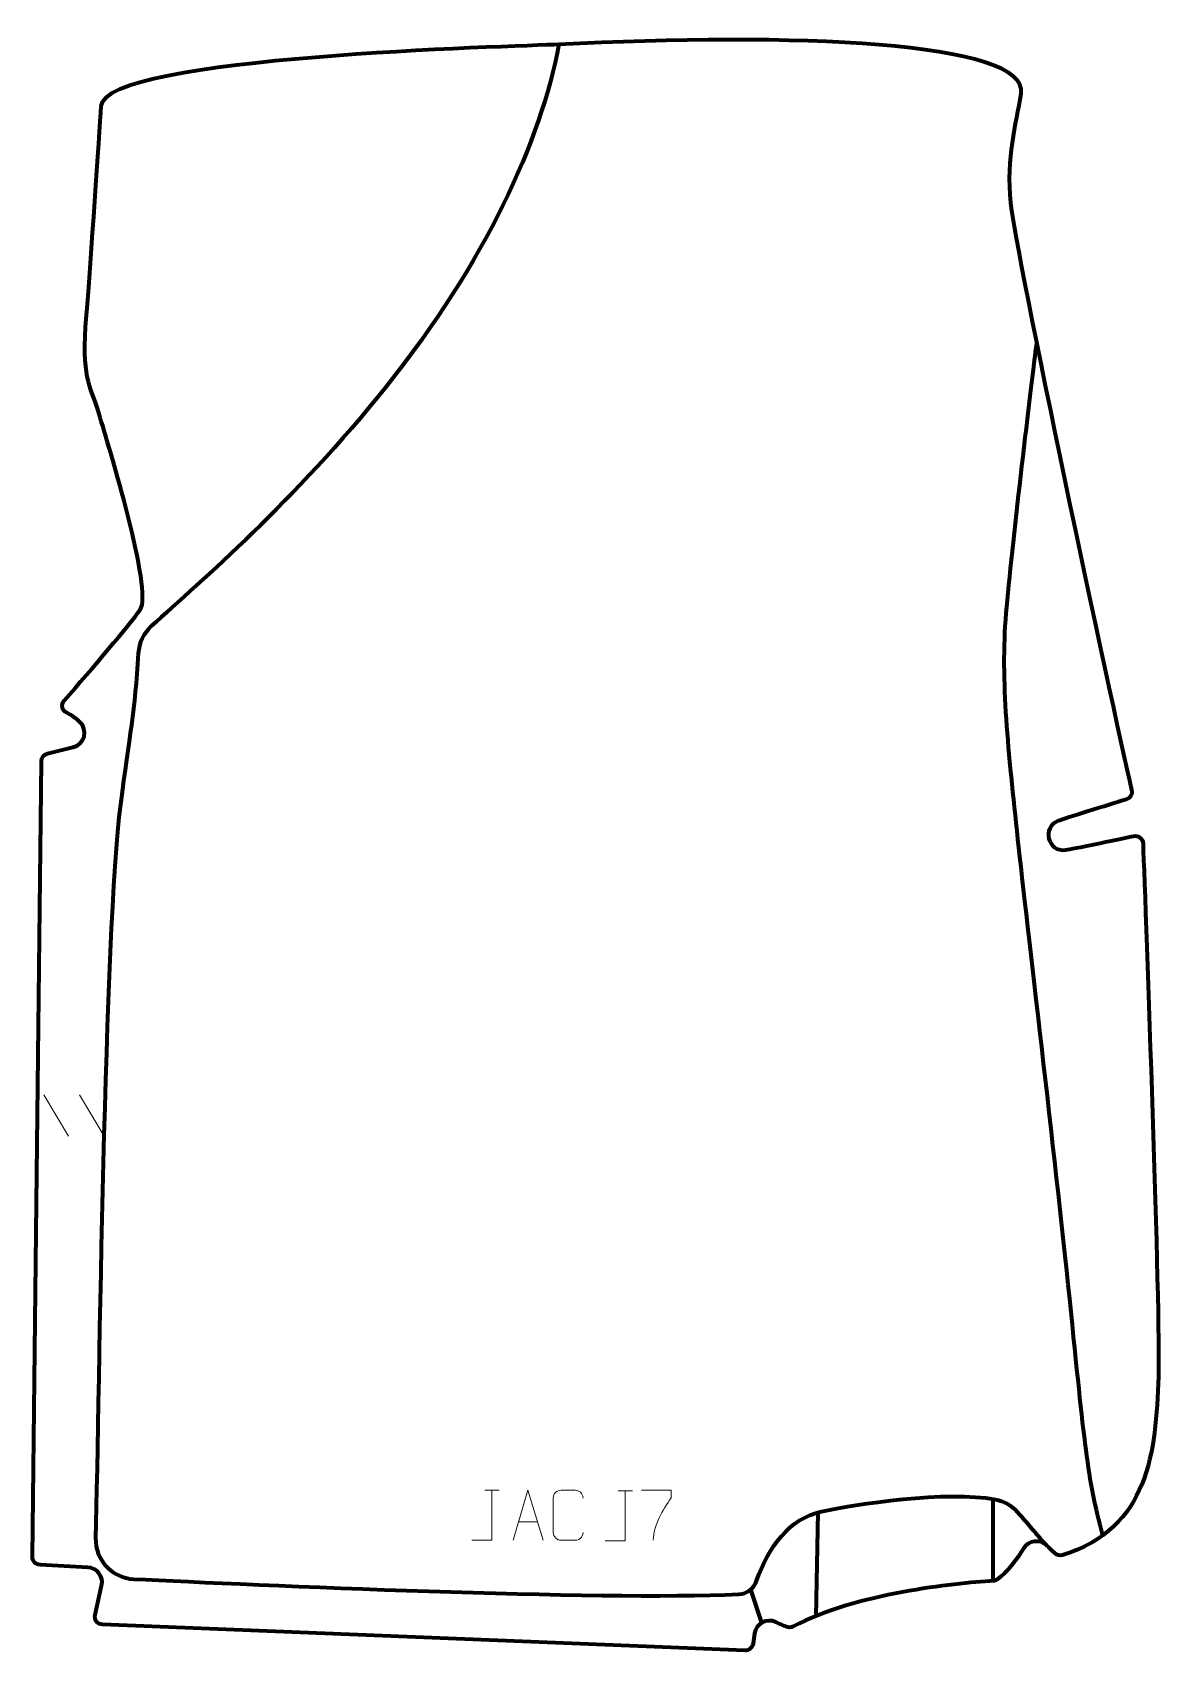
# Model space of a CAD drawing. Header units: millimetres. Extents: x -289 to 274, y -428 to 380.
import ezdxf

# ---------------------------------------------------------------- set-up
doc = ezdxf.new("R2010")
doc.units = ezdxf.units.MM
doc.header["$MEASUREMENT"] = 0
doc.layers.add('layer 1', color=7, linetype='Continuous')
doc.layers.add('layer 2', color=7, linetype='Continuous')

msp = doc.modelspace()

# ---------------------------------------------------------------- linework, layer by layer
at = {"layer": 'layer 1', "color": 230, "lineweight": 200}
msp.add_open_spline([(-254.4704, 343.154), (-255.4571, 328.0953), (-259.5254, 266.4617), (-261.8211, 238.6195), (-261.8211, 238.6195), (-264.4473, 206.7734), (-260.223, 204.992), (-255.4883, 189.228), (-255.4883, 189.228), (-250.7535, 173.4638), (-228.4307, 100.9174), (-234.9889, 91.6056), (-234.9889, 91.6056), (-240.3079, 84.0527), (-259.0708, 62.1851), (-272.9062, 46.2883), (-272.9062, 46.2883), (-274.6359, 44.301), (-274.0129, 41.1947), (-271.6325, 40.0657), (-271.6325, 40.0657), (-269.2108, 38.9178), (-267.072, 37.3656), (-265.236, 35.7043), (-265.236, 35.7043), (-260.8053, 31.6953), (-262.746, 24.3376), (-268.5501, 22.9171), (-268.5501, 22.9171), (-268.5501, 22.9171), (-281.2155, 19.8174), (-281.2155, 19.8174), (-281.2155, 19.8174), (-282.9888, 19.3834), (-284.2433, 17.8034), (-284.2644, 15.9779), (-284.2644, 15.9779), (-284.2644, 15.9779), (-288.7932, -381.2593), (-288.7932, -381.2593), (-288.7932, -381.2593), (-288.8176, -383.4063), (-287.1429, -385.1897), (-284.9986, -385.2995), (-284.9986, -385.2995), (-284.9986, -385.2995), (-261.1722, -386.5225), (-261.1722, -386.5225), (-261.1722, -386.5225), (-256.5214, -386.761), (-253.2098, -391.1366), (-254.2441, -395.6777), (-254.2441, -395.6777), (-254.2441, -395.6777), (-257.5572, -410.2281), (-257.5572, -410.2281), (-257.5572, -410.2281), (-258.1124, -412.6673), (-256.3177, -415.0123), (-253.8181, -415.113), (-253.8181, -415.113), (-253.8181, -415.113), (66.7017, -428.0309), (66.7017, -428.0309), (66.7017, -428.0309), (68.7454, -428.1133), (70.5221, -426.6406), (70.8201, -424.6172), (70.8201, -424.6172), (70.8201, -424.6172), (71.5608, -419.5887), (71.5608, -419.5887), (71.5608, -419.5887), (72.2913, -414.6286), (77.594, -411.7564), (82.1364, -413.878), (82.1364, -413.878), (83.9946, -414.7455), (85.8857, -415.5826), (87.5394, -416.2247), (87.5394, -416.2247), (88.6007, -416.6372), (89.7899, -416.5732), (90.7997, -416.0472), (90.7997, -416.0472), (122.7948, -399.3838), (170.9344, -394.5741), (190.7035, -393.2602), (190.7035, -393.2602), (191.4034, -393.2139), (192.0807, -392.9926), (192.6594, -392.5968), (192.6594, -392.5968), (197.6599, -389.1777), (202.4992, -382.4442), (205.8608, -377.0387), (205.8608, -377.0387), (208.3661, -373.0096), (213.9492, -372.3148), (217.3855, -375.5864), (217.3855, -375.5864), (218.6435, -376.7842), (220.0069, -378.0841), (221.4178, -379.4318), (221.4178, -379.4318), (222.4609, -380.4278), (223.9629, -380.7934), (225.3411, -380.3676), (225.3411, -380.3676), (268.4224, -367.0595), (271.7662, -329.313), (273.1612, -291.3562), (273.1612, -291.3562), (274.2464, -261.8174), (266.7353, -58.8873), (265.4708, -25.1384), (265.4708, -25.1384), (265.3777, -22.6569), (263.0722, -20.8608), (260.6435, -21.3775), (260.6435, -21.3775), (251.2017, -23.3866), (230.3727, -27.7908), (226.8504, -28.3031), (226.8504, -28.3031), (217.9633, -29.5948), (214.7285, -17.0143), (223.1365, -13.8592), (223.1365, -13.8592), (226.6041, -12.5578), (248.3798, -5.8441), (257.0751, -3.173), (257.0751, -3.173), (259.0845, -2.5557), (260.2722, -0.4908), (259.7943, 1.5565), (259.7943, 1.5565), (249.2078, 46.936), (201.6534, 270.7316), (199.3103, 294.6945), (199.3103, 294.6945), (197.0621, 317.6904), (201.9625, 333.7734), (204.4655, 349.2459), (204.4655, 349.2459), (208.7838, 375.9352), (88.3341, 379.8884), (-26.1146, 374.0103), (-26.1146, 374.0103), (-47.1099, 372.932), (-252.8275, 368.2011), (-254.4704, 343.154)], degree=3, knots=[0, 0, 0, 0, 0.02564103, 0.02564103, 0.02564103, 0.02564103, 0.05128205, 0.05128205, 0.05128205, 0.05128205, 0.07692308, 0.07692308, 0.07692308, 0.07692308, 0.1025641, 0.1025641, 0.1025641, 0.1025641, 0.12820513, 0.12820513, 0.12820513, 0.12820513, 0.15384615, 0.15384615, 0.15384615, 0.15384615, 0.17948718, 0.17948718, 0.17948718, 0.17948718, 0.20512821, 0.20512821, 0.20512821, 0.20512821, 0.23076923, 0.23076923, 0.23076923, 0.23076923, 0.25641026, 0.25641026, 0.25641026, 0.25641026, 0.28205128, 0.28205128, 0.28205128, 0.28205128, 0.30769231, 0.30769231, 0.30769231, 0.30769231, 0.33333333, 0.33333333, 0.33333333, 0.33333333, 0.35897436, 0.35897436, 0.35897436, 0.35897436, 0.38461538, 0.38461538, 0.38461538, 0.38461538, 0.41025641, 0.41025641, 0.41025641, 0.41025641, 0.43589744, 0.43589744, 0.43589744, 0.43589744, 0.46153846, 0.46153846, 0.46153846, 0.46153846, 0.48717949, 0.48717949, 0.48717949, 0.48717949, 0.51282051, 0.51282051, 0.51282051, 0.51282051, 0.53846154, 0.53846154, 0.53846154, 0.53846154, 0.56410256, 0.56410256, 0.56410256, 0.56410256, 0.58974359, 0.58974359, 0.58974359, 0.58974359, 0.61538462, 0.61538462, 0.61538462, 0.61538462, 0.64102564, 0.64102564, 0.64102564, 0.64102564, 0.66666667, 0.66666667, 0.66666667, 0.66666667, 0.69230769, 0.69230769, 0.69230769, 0.69230769, 0.71794872, 0.71794872, 0.71794872, 0.71794872, 0.74358974, 0.74358974, 0.74358974, 0.74358974, 0.76923077, 0.76923077, 0.76923077, 0.76923077, 0.79487179, 0.79487179, 0.79487179, 0.79487179, 0.82051282, 0.82051282, 0.82051282, 0.82051282, 0.84615385, 0.84615385, 0.84615385, 0.84615385, 0.87179487, 0.87179487, 0.87179487, 0.87179487, 0.8974359, 0.8974359, 0.8974359, 0.8974359, 0.92307692, 0.92307692, 0.92307692, 0.92307692, 0.94871795, 0.94871795, 0.94871795, 0.94871795, 1, 1, 1, 1], dxfattribs=at)
at = {"layer": 'layer 1', "color": 250, "lineweight": 9}
for points in [[(-283.1088, -150.615), (-283.1088, -150.615), (-270.7445, -171.1593), (-270.7445, -171.1593)], [(-265.3789, -150.615), (-265.3789, -150.615), (-253.0146, -171.1593), (-253.0146, -171.1593)], [(-63.0291, -348.045), (-63.0291, -348.045), (-55.8609, -348.045), (-55.8609, -348.045)], [(3.4518, -348.3475), (3.4518, -348.3475), (10.62, -348.3475), (10.62, -348.3475)], [(-46.1929, -363.7491), (-46.1929, -363.7491), (-36.6972, -363.7491), (-36.6972, -363.7491)]]:
    msp.add_open_spline(points, degree=3, dxfattribs=at)
for points, knots in [([(-69.467, -372.9986), (-69.467, -372.9986), (-59.445, -372.9986), (-59.445, -372.9986), (-59.445, -372.9986), (-59.445, -372.9986), (-59.445, -348.045), (-59.445, -348.045)], [0, 0, 0, 0, 0.33333333, 0.33333333, 0.33333333, 0.33333333, 1, 1, 1, 1]), ([(-48.9155, -372.9985), (-48.9155, -372.9985), (-41.5445, -348.045), (-41.5445, -348.045), (-41.5445, -348.045), (-41.5445, -348.045), (-33.9746, -372.9985), (-33.9746, -372.9985)], [0, 0, 0, 0, 0.33333333, 0.33333333, 0.33333333, 0.33333333, 1, 1, 1, 1]), ([(-14.022, -369.1808), (-14.1618, -371.5042), (-15.839, -372.9838), (-17.9867, -372.9946), (-17.9867, -372.9946), (-20.3186, -372.9942), (-22.6505, -372.9942), (-24.982, -372.9946), (-24.982, -372.9946), (-26.907, -373.1), (-28.8791, -371.2155), (-28.8679, -369.1982), (-28.8679, -369.1982), (-28.8675, -363.4281), (-28.8675, -357.6584), (-28.8679, -351.8891), (-28.8679, -351.8891), (-28.8637, -349.751), (-27.117, -348.0318), (-24.9646, -348.0453), (-24.9646, -348.0453), (-22.6389, -348.0453), (-20.3128, -348.0453), (-17.9867, -348.0453), (-17.9867, -348.0453), (-16.0401, -348.0098), (-14.0487, -349.5013), (-14.022, -351.9389)], [0, 0, 0, 0, 0.125, 0.125, 0.125, 0.125, 0.25, 0.25, 0.25, 0.25, 0.375, 0.375, 0.375, 0.375, 0.5, 0.5, 0.5, 0.5, 0.625, 0.625, 0.625, 0.625, 0.75, 0.75, 0.75, 0.75, 1, 1, 1, 1]), ([(-2.9861, -373.3011), (-2.9861, -373.3011), (7.0359, -373.3011), (7.0359, -373.3011), (7.0359, -373.3011), (7.0359, -373.3011), (7.0359, -348.3475), (7.0359, -348.3475)], [0, 0, 0, 0, 0.33333333, 0.33333333, 0.33333333, 0.33333333, 1, 1, 1, 1]), ([(15.1469, -348.0425), (15.1469, -348.0425), (29.963, -348.0425), (29.963, -348.0425), (29.963, -348.0425), (29.9627, -349.2921), (29.9627, -350.5417), (29.963, -351.7915), (29.963, -351.7915), (25.9686, -357.7886), (21.0534, -365.6222), (21.0534, -373.001)], [0, 0, 0, 0, 0.25, 0.25, 0.25, 0.25, 0.5, 0.5, 0.5, 0.5, 1, 1, 1, 1])]:
    msp.add_open_spline(points, degree=3, knots=knots, dxfattribs=at)
at = {"layer": 'layer 2', "color": 142, "lineweight": 200}
for points, knots in [([(-26.1146, 374.0103), (-34.9205, 325.6742), (-62.8863, 264.9943), (-112.4465, 202.7927), (-112.4465, 202.7927), (-158.1049, 145.4867), (-204.3798, 106.4821), (-229.5428, 83.3439), (-229.5428, 83.3439), (-233.3427, 79.8496), (-235.6438, 75.0198), (-235.9626, 69.8674), (-235.9626, 69.8674), (-237.7782, 40.5533), (-240.414, 29.0454), (-244.8578, -5.6032), (-244.8578, -5.6032), (-252.9987, -69.0774), (-255.5021, -296.9433), (-257.2528, -371.948), (-257.2528, -371.948), (-257.506, -382.8019), (-249.053, -391.872), (-238.2086, -392.3865), (-238.2086, -392.3865), (-178.4294, -395.2212), (-6.1155, -403.2392), (63.6708, -399.9195), (63.6708, -399.9195), (67.7211, -399.7268), (71.2599, -397.1067), (72.6056, -393.2819), (72.6056, -393.2819), (78.5839, -376.2904), (88.8123, -362.2634), (104.976, -358.6434), (104.976, -358.6434), (121.2822, -354.9915), (168.0402, -347.959), (191.7888, -352.6449), (191.7888, -352.6449), (196.004, -353.4764), (199.828, -355.6578), (202.7215, -358.8344), (202.7215, -358.8344), (208.8139, -365.523), (214.058, -372.4133), (217.3853, -375.5862)], [0, 0, 0, 0, 0.07692308, 0.07692308, 0.07692308, 0.07692308, 0.15384615, 0.15384615, 0.15384615, 0.15384615, 0.23076923, 0.23076923, 0.23076923, 0.23076923, 0.30769231, 0.30769231, 0.30769231, 0.30769231, 0.38461538, 0.38461538, 0.38461538, 0.38461538, 0.46153846, 0.46153846, 0.46153846, 0.46153846, 0.53846154, 0.53846154, 0.53846154, 0.53846154, 0.61538462, 0.61538462, 0.61538462, 0.61538462, 0.69230769, 0.69230769, 0.69230769, 0.69230769, 0.76923077, 0.76923077, 0.76923077, 0.76923077, 0.84615385, 0.84615385, 0.84615385, 0.84615385, 1, 1, 1, 1]), ([(245.3702, -370.6531), (237.6478, -341.6603), (236.3312, -324.8597), (228.8847, -252.3851), (228.8847, -252.3851), (221.438, -179.9105), (207.6804, -66.1411), (203.0444, -22.8733), (203.0444, -22.8733), (198.4081, 20.3949), (194.2625, 56.0512), (197.2188, 89.8262), (197.2188, 89.8262), (200.1752, 123.6009), (208.5892, 194.3329), (212.4038, 224.4378)], [0, 0, 0, 0, 0.2, 0.2, 0.2, 0.2, 0.4, 0.4, 0.4, 0.4, 0.6, 0.6, 0.6, 0.6, 1, 1, 1, 1])]:
    msp.add_open_spline(points, degree=3, knots=knots, dxfattribs=at)
for points in [[(190.7037, -393.2603), (190.7037, -393.2603), (190.7042, -352.4418), (190.7042, -352.4418)], [(103.2238, -359.0847), (103.2238, -359.0847), (102.0936, -410.8838), (102.0936, -410.8838)], [(75.183, -414.2142), (75.183, -414.2142), (69.8876, -398.1679), (69.8876, -398.1679)]]:
    msp.add_open_spline(points, degree=3, dxfattribs=at)

doc.saveas('drawing.dxf')
